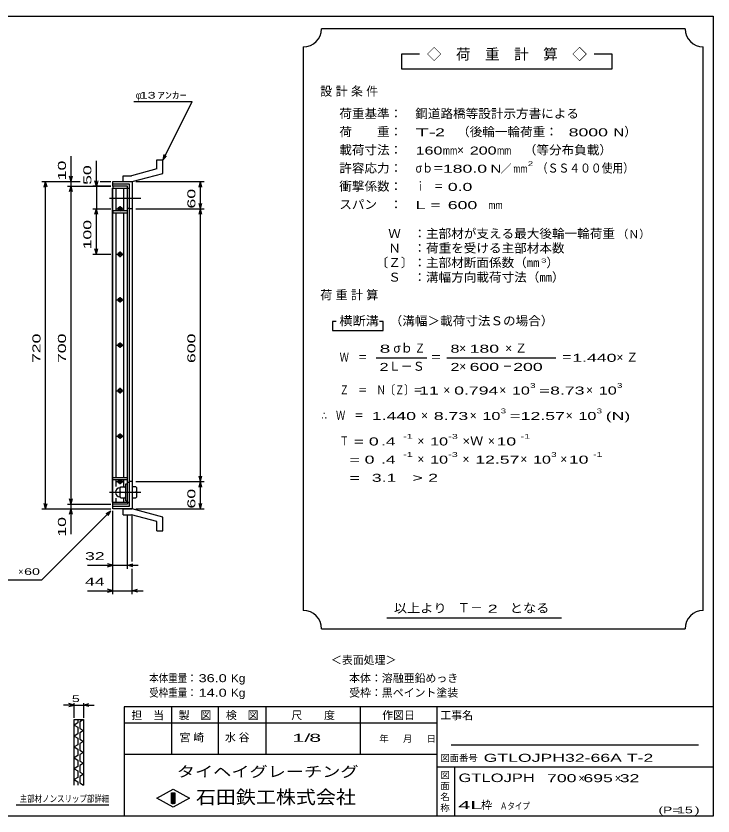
# Model space of a CAD drawing. Units: millimetres, scale not verified. Extents: x -1456 to 1385, y -1026 to 843.
# Drawn here: x -149 to 1385, y -917 to 843 of the extents above; entities that cross this region are included whole.
import ezdxf
from ezdxf.enums import TextEntityAlignment as Align

# ---------------------------------------------------------------- set-up
doc = ezdxf.new("R2010")
doc.units = ezdxf.units.MM
doc.header["$LTSCALE"] = 8
doc.linetypes.add('CHAIN', pattern=[18.5, 12, -1.5, 3.5, -1.5])
for name, color, linetype, lineweight in [('0_2', 150, 'Continuous', 25), ('16', 3, 'Continuous', 25), ('19', 6, 'Continuous', 25), ('22', 4, 'Continuous', 25), ('24', 2, 'Continuous', 25), ('32', 4, 'Continuous', 25)]:
    doc.layers.add(name, color=color, linetype=linetype, lineweight=lineweight)
doc.styles.add('ベクトル', font='')
doc.styles.get('ベクトル').set_extended_font_data('ベクトル')

msp = doc.modelspace()

# ---------------------------------------------------------------- linework, layer by layer
at = {"layer": '0_2'}
for p, q in [((-1383.2, 842.8), (1384.8, 842.8)), ((1384.8, 842.8), (1384.8, -917.2)), ((1384.8, -677.2), (88.8, -677.2)), ((88.8, -677.2), (88.8, -917.2)), ((192.8, -677.2), (192.8, -781.2)), ((296.8, -781.2), (296.8, -677.2)), ((400.8, -677.2), (400.8, -781.2)), ((608.8, -781.2), (608.8, -677.2)), ((776.8, -677.2), (776.8, -917.2)), ((776.8, -713.2), (88.8, -713.2)), ((1352.8, -761.2), (808.8, -761.2)), ((88.8, -781.2), (776.8, -781.2)), ((776.8, -809.2), (1384.8, -809.2)), ((816.8, -917.2), (816.8, -809.2)), ((160.8, -878), (196.8, -858)), ((196.8, -858), (232.8, -878)), ((196.8, -898), (160.8, -878)), ((192.8, -866), (200.8, -866)), ((192.8, -890), (192.8, -866)), ((192.8, -866), (194.4, -866)), ((194.4, -866), (194.4, -890)), ((196, -890), (196, -866)), ((196, -866), (197.6, -866)), ((232.8, -878), (196.8, -898)), ((197.6, -866), (197.6, -890)), ((199.2, -890), (199.2, -866)), ((199.2, -866), (200.8, -866)), ((200.8, -866), (200.8, -890)), ((200.8, -866), (200.8, -890)), ((200.8, -890), (192.8, -890)), ((194.4, -890), (196, -890)), ((197.6, -890), (199.2, -890)), ((1384.8, -917.2), (-1383.2, -917.2))]:
    msp.add_line(p, q, dxfattribs=at)
at = {"layer": '16'}
for p, q in [((63.3, -227), (63.3, 464)), ((63.3, 464), (64, 464)), ((96, 468.5), (64, 468.5)), ((64, 468.5), (64, 464)), ((64, 464), (96, 464)), ((64, -227), (64, 464)), ((64, 464), (96, 464)), ((71.5, 414), (71.5, 464)), ((88.5, 414), (88.5, 464)), ((96, 464), (96, 468.5)), ((96, -227), (96, 464)), ((96, 464), (100.5, 464)), ((100.5, 420), (100.5, 464)), ((80, 414), (80, 424.5)), ((64, 414), (64, 409.5)), ((96, 414), (64, 414)), ((64, 409.5), (96, 409.5)), ((71.5, -172.5), (71.5, 409.5)), ((72, 418.5), (88, 418.5)), ((78, 421.5), (82, 421.5)), ((78, 415.5), (82, 415.5)), ((88.5, -172.5), (88.5, 409.5)), ((96, 420), (100.5, 420)), ((96, 409.5), (96, 414)), ((72, 318.5), (88, 318.5)), ((78, 321.5), (82, 321.5)), ((80, 312.5), (80, 324.5)), ((78, 315.5), (82, 315.5)), ((72, 218.5), (88, 218.5)), ((78, 221.5), (82, 221.5)), ((78, 215.5), (82, 215.5)), ((80, 212.5), (80, 224.5)), ((80, 112.5), (80, 124.5)), ((72, 118.5), (88, 118.5)), ((78, 121.5), (82, 121.5)), ((78, 115.5), (82, 115.5)), ((72, 18.5), (88, 18.5)), ((78, 21.5), (82, 21.5)), ((80, 12.5), (80, 24.5)), ((78, 15.5), (82, 15.5)), ((72, -81.5), (88, -81.5)), ((78, -78.5), (82, -78.5)), ((78, -84.5), (82, -84.5)), ((80, -87.5), (80, -75.5)), ((64, -177), (64, -172.5)), ((64, -172.5), (96, -172.5)), ((96, -177), (96, -172.5)), ((64, -177), (96, -177)), ((71.5, -192), (71.5, -177)), ((72, -181.5), (88, -181.5)), ((78, -178.5), (82, -178.5)), ((78, -184.5), (82, -184.5)), ((80, -187.5), (80, -177)), ((80, -195), (82, -193)), ((82, -193), (91, -193)), ((88.5, -192), (88.5, -177)), ((93, -195), (91, -193)), ((93, -223.5), (93, -186.5)), ((93, -186.5), (96, -186.5)), ((96, -183), (100.5, -183)), ((96, -223.5), (96, -186.5)), ((100.5, -227), (100.5, -183)), ((80, -215), (80, -195)), ((82, -205), (80, -203)), ((80, -207), (82, -205)), ((82, -205), (91, -205)), ((93, -203), (91, -205)), ((93, -207), (91, -205)), ((63.3, -227), (64, -227)), ((64, -227), (96, -227)), ((64, -231.5), (64, -227)), ((64, -227), (96, -227)), ((71.5, -227), (71.5, -218)), ((82, -217), (80, -215)), ((82, -217), (91, -217)), ((88.5, -227), (88.5, -218)), ((91, -217), (93, -215)), ((93, -223.5), (96, -223.5)), ((96, -227), (96, -231.5)), ((96, -227), (100.5, -227)), ((96, -231.5), (64, -231.5))]:
    msp.add_line(p, q, dxfattribs=at)
at = {"layer": '16', "linetype": 'CHAIN'}
for p, q in [((56.4, 442), (125.4, 442)), ((56.4, -205), (125.4, -205))]:
    msp.add_line(p, q, dxfattribs=at)
at = {"layer": '16'}
for centre, radius, start, end in [((80, 418.5), 4, 46.6, 133.4), ((78, 418.5), 3, 90, 270), ((80, 418.5), 4, 226.6, 313.4), ((82, 418.5), 3, 270, 90), ((78, 318.5), 3, 90, 270), ((80, 318.5), 4, 46.6, 133.4), ((82, 318.5), 3, 270, 90), ((80, 318.5), 4, 226.6, 313.4), ((78, 218.5), 3, 90, 270), ((80, 218.5), 4, 46.6, 133.4), ((80, 218.5), 4, 226.6, 313.4), ((82, 218.5), 3, 270, 90), ((78, 118.5), 3, 90, 270), ((80, 118.5), 4, 46.6, 133.4), ((80, 118.5), 4, 226.6, 313.4), ((82, 118.5), 3, 270, 90), ((78, 18.5), 3, 90, 270), ((80, 18.5), 4, 46.6, 133.4), ((82, 18.5), 3, 270, 90), ((80, 18.5), 4, 226.6, 313.4), ((78, -81.5), 3, 90, 270), ((80, -81.5), 4, 46.6, 133.4), ((80, -81.5), 4, 226.6, 313.4), ((82, -81.5), 3, 270, 90), ((78, -181.5), 3, 90, 270), ((80, -181.5), 4, 46.6, 133.4), ((80, -181.5), 4, 226.6, 313.4), ((82, -181.5), 3, 270, 90), ((80, -205), 10, 90, 270)]:
    msp.add_arc(centre, radius, start, end, dxfattribs=at)
at = {"layer": '19'}
for p, q in [((161.1, 526.6), (174.1, 526.6)), ((161.1, 506.6), (161.1, 526.6)), ((174.1, 496.6), (174.1, 526.6)), ((161.1, 506.6), (104.8, 491.5)), ((106.5, 478.5), (174.1, 496.6)), ((64, 468.5), (64, 478.5)), ((64, 478.5), (106.5, 478.5)), ((86.5, 491.5), (104.8, 491.5)), ((86.5, 478.5), (86.5, 491.5)), ((86.5, 478.5), (106.5, 478.5)), ((106.5, 478.5), (106.5, -241.5)), ((100.5, 472.5), (64, 472.5)), ((100.5, -235.5), (100.5, 472.5)), ((106.5, 418.5), (100.5, 418.5)), ((106.5, -181.5), (100.5, -181.5)), ((114.5, -193), (106.5, -193)), ((106.5, -193), (106.5, -217)), ((116.5, -195), (114.5, -193)), ((106.5, -205), (114.5, -205)), ((116.5, -203), (114.5, -205)), ((114.5, -205), (116.5, -207)), ((116.5, -215), (116.5, -195)), ((106.5, -217), (114.5, -217)), ((114.5, -217), (116.5, -215)), ((64, -241.5), (64, -231.5)), ((64, -235.5), (100.5, -235.5)), ((106.5, -241.5), (64, -241.5)), ((86.5, -241.5), (106.5, -241.5)), ((86.5, -254.5), (86.5, -241.5)), ((174.1, -259.6), (106.5, -241.5)), ((86.5, -254.5), (104.8, -254.5)), ((161.1, -269.6), (104.8, -254.5)), ((174.1, -289.6), (174.1, -259.6)), ((161.1, -289.6), (161.1, -269.6)), ((161.1, -289.6), (174.1, -289.6))]:
    msp.add_line(p, q, dxfattribs=at)
at = {"layer": '22'}
for p, q in [((110.5, 654.5), (238.5, 654.5)), ((174.5, 526.5), (238.5, 654.5)), ((-28, 478.5), (-28, 534.5)), ((174.5, 526.5), (176.9, 538.2)), ((174.5, 526.5), (182.5, 535.3)), ((28, 468.5), (28, 524.5)), ((-92, 478.5), (-8, 478.5)), ((-87.2, 466.5), (-84, 478.5)), ((-80.8, 466.5), (-84, 478.5)), ((-84, -241.5), (-84, 478.5)), ((-36, 478.5), (-8, 478.5)), ((-28, 478.5), (-31.2, 490.5)), ((-28, 478.5), (-24.8, 490.5)), ((-28, 468.5), (-28, 478.5)), ((28, 468.5), (24.8, 480.5)), ((31.2, 480.5), (28, 468.5)), ((36, 478.5), (60, 478.5)), ((36, 478.5), (60, 478.5)), ((114.5, 478.5), (264.9, 478.5)), ((253.7, 466.5), (256.9, 478.5)), ((260.1, 466.5), (256.9, 478.5)), ((256.9, 418.5), (256.9, 478.5)), ((-36, 468.5), (60, 468.5)), ((-31.2, 456.5), (-28, 468.5)), ((-24.8, 456.5), (-28, 468.5)), ((-28, -231.5), (-28, 468.5)), ((60, 468.5), (20, 468.5)), ((28, 468.5), (28, 418.5)), ((256.9, 418.5), (253.7, 430.5)), ((256.9, 418.5), (260.1, 430.5)), ((20, 418.5), (60, 418.5)), ((24.8, 406.5), (28, 418.5)), ((31.2, 406.5), (28, 418.5)), ((28, 318.5), (28, 418.5)), ((114.5, 418.5), (264.9, 418.5)), ((253.7, 406.5), (256.9, 418.5)), ((260.1, 406.5), (256.9, 418.5)), ((256.9, -181.5), (256.9, 418.5)), ((20, 318.5), (60, 318.5)), ((28, 318.5), (24.8, 330.5)), ((28, 318.5), (31.2, 330.5)), ((256.9, -181.5), (253.7, -169.5)), ((256.9, -181.5), (260.1, -169.5)), ((114.5, -181.5), (264.9, -181.5)), ((253.7, -193.5), (256.9, -181.5)), ((260.1, -193.5), (256.9, -181.5)), ((256.9, -241.5), (256.9, -181.5)), ((-28, -231.5), (-31.2, -219.5)), ((-28, -231.5), (-24.8, -219.5)), ((-92, -241.5), (60, -241.5)), ((-92, -397.5), (60, -245.5)), ((-84, -241.5), (-87.2, -229.5)), ((-84, -241.5), (-80.8, -229.5)), ((-36, -231.5), (60, -231.5)), ((-36, -241.5), (60, -241.5)), ((-31.2, -253.5), (-28, -241.5)), ((-28, -241.5), (-28, -231.5)), ((-24.8, -253.5), (-28, -241.5)), ((-28, -297.5), (-28, -241.5)), ((49.6, -251.9), (60, -245.5)), ((53.6, -255.9), (60, -245.5)), ((64, -373.5), (64, -245.5)), ((64, -429.5), (64, -245.5)), ((114.5, -241.5), (264.9, -241.5)), ((256.9, -241.5), (253.7, -229.5)), ((256.9, -241.5), (260.1, -229.5)), ((96, -373.5), (96, -256.9)), ((106.5, -357.5), (106.5, -256.9)), ((8, -365.5), (64, -365.5)), ((64, -365.5), (52, -362.3)), ((52, -368.7), (64, -365.5)), ((64, -365.5), (96, -365.5)), ((96, -365.5), (108, -362.3)), ((108, -368.7), (96, -365.5)), ((96, -365.5), (120, -365.5)), ((106.5, -429.5), (106.5, -373.5)), ((-252, -397.5), (-92, -397.5)), ((8, -421.5), (64, -421.5)), ((64, -421.5), (52, -418.3)), ((52, -424.7), (64, -421.5)), ((64, -421.5), (106.5, -421.5)), ((106.5, -421.5), (118.5, -418.3)), ((118.5, -424.7), (106.5, -421.5)), ((106.5, -421.5), (130.5, -421.5))]:
    msp.add_line(p, q, dxfattribs=at)
at = {"layer": '24', "color": 4}
for p, q in [((1323.2, 814.8), (523.2, 814.8)), ((483.2, 774.8), (483.2, -465.2)), ((1363.2, -465.2), (1363.2, 774.8)), ((739.2, 758.8), (699.2, 758.8)), ((699.2, 758.8), (699.2, 726.8)), ((1163.2, 758.8), (1123.2, 758.8)), ((1163.2, 726.8), (1163.2, 758.8)), ((699.2, 726.8), (1163.2, 726.8)), ((555.2, 170.8), (547.2, 170.8)), ((547.2, 170.8), (547.2, 150.8)), ((659.2, 170.8), (651.2, 170.8)), ((659.2, 150.8), (659.2, 170.8)), ((547.2, 150.8), (659.2, 150.8)), ((643.2, 90.8), (755.2, 90.8)), ((799.2, 90.8), (1039.2, 90.8)), ((667.2, -481.2), (1051.2, -481.2)), ((523.2, -505.2), (1323.2, -505.2))]:
    msp.add_line(p, q, dxfattribs=at)
for centre, start, end in [((483.2, 814.8), 270, 0), ((1363.2, 814.8), 180, 270), ((483.2, -505.2), 0, 90), ((1363.2, -505.2), 90, 180)]:
    msp.add_arc(centre, 40, start, end, dxfattribs=at)
at = {"layer": '32'}
for p, q in [((-20.8, -673.2), (-44.8, -673.2)), ((-20.8, -673.2), (-32.8, -670)), ((-32.8, -676.4), (-20.8, -673.2)), ((-20.8, -701.2), (-20.8, -669.2)), ((-20.8, -673.2), (-0.8, -673.2)), ((-0.8, -669.2), (-0.8, -701.2)), ((-0.8, -673.2), (11.2, -670)), ((11.2, -676.4), (-0.8, -673.2)), ((-0.8, -673.2), (23.2, -673.2)), ((-20.8, -705.2), (-0.8, -705.2)), ((-20.8, -849.2), (-20.8, -705.2)), ((-12.8, -712.4), (-20.8, -717.2)), ((-20.8, -717.2), (-12.8, -722)), ((-12.8, -705.2), (-12.8, -712.4)), ((-0.8, -705.2), (-8.8, -710)), ((-8.8, -710), (-8.8, -724.4)), ((-0.8, -705.2), (-0.8, -849.2)), ((-12.8, -736.4), (-20.8, -741.2)), ((-12.8, -722), (-12.8, -736.4)), ((-8.8, -724.4), (-0.8, -729.2)), ((-0.8, -729.2), (-8.8, -734)), ((-8.8, -734), (-8.8, -748.4)), ((-20.8, -741.2), (-12.8, -746)), ((-12.8, -746), (-12.8, -760.4)), ((-8.8, -748.4), (-0.8, -753.2)), ((-0.8, -753.2), (-8.8, -758)), ((-12.8, -760.4), (-20.8, -765.2)), ((-20.8, -765.2), (-12.8, -770)), ((-12.8, -770), (-12.8, -784.4)), ((-8.8, -758), (-8.8, -772.4)), ((-8.8, -772.4), (-0.8, -777.2)), ((-12.8, -784.4), (-20.8, -789.2)), ((-20.8, -789.2), (-12.8, -794)), ((-0.8, -777.2), (-8.8, -782)), ((-8.8, -782), (-8.8, -796.4)), ((-12.8, -808.4), (-20.8, -813.2)), ((-12.8, -794), (-12.8, -808.4)), ((-8.8, -796.4), (-0.8, -801.2)), ((-0.8, -801.2), (-8.8, -806)), ((-8.8, -806), (-8.8, -820.4)), ((-20.8, -813.2), (-12.8, -818)), ((-12.8, -818), (-12.8, -832.4)), ((-8.8, -820.4), (-0.8, -825.2)), ((-0.8, -825.2), (-8.8, -830)), ((-12.8, -832.4), (-20.8, -837.2)), ((-20.8, -837.2), (-12.8, -842)), ((-12.8, -842), (-12.8, -849.2)), ((-8.8, -830), (-8.8, -844.4)), ((-8.8, -844.4), (-0.8, -849.2)), ((55.2, -893.2), (-148.8, -893.2))]:
    msp.add_line(p, q, dxfattribs=at)

# ---------------------------------------------------------------- texts
at = {"layer": '0_2', "style": 'ベクトル'}
for s, height, p in [('担\u3000当', 17.6, (104.8, -695.6)), ('製\u3000図', 17.6, (208.8, -695.6)), ('検\u3000図', 17.6, (312.8, -695.6)), ('尺\u3000\u3000度', 17.6, (456.8, -695.6)), ('作図日', 17.6, (656.8, -695.6)), ('工事名', 17.6, (784.8, -695.6)), ('年', 14.7, (650.4, -747.2)), ('月', 14.7, (702.4, -747.2)), ('日', 14.7, (754.4, -747.2)), ('図面番号', 14.66, (784.8, -789.6)), ('図', 14.7, (784.8, -827.2)), ('面', 14.7, (784.8, -851.2)), ('名', 14.7, (784.8, -875.2)), ('称', 14.7, (784.8, -899.2))]:
    msp.add_text(s, height=height, dxfattribs=at).set_placement(p, align=Align.MIDDLE_LEFT)
at = {"layer": '0_2', "color": 222, "style": 'ベクトル'}
for s, height, width, p in [('タイヘイグレーチング', 23.46, 1.25, (204.8, -819.6)), ('石田鉄工株式会社', 29.33, 1.1, (246.8, -875.6))]:
    msp.add_text(s, height=height, dxfattribs=dict(at, width=width)).set_placement(p, align=Align.MIDDLE_LEFT)
at = {"layer": '22', "color": 2, "style": 'ベクトル'}
for s, height, p in [('φ', 14.7, (114.5, 668.5)), ('×', 14.7, (-144, -379.5)), ('＜表面処理＞', 17.6, (544, -574)), ('本体：', 17.6, (584, -614)), ('溶融亜鉛めっき', 17.6, (656, -614)), ('受枠：', 17.6, (584, -646)), ('黒ペイント塗装', 17.6, (656, -646)), ('×', 17.6, (1088.8, -834)), ('×', 17.6, (1168.8, -834)), ('枠', 17.6, (874.4, -893.2))]:
    msp.add_text(s, height=height, dxfattribs=at).set_placement(p, align=Align.MIDDLE_LEFT)
for s, height, width, p in [(' 13 ', 14.66, 1.6, (114.5, 668.5)), ('ｱﾝｶｰ', 14.66, 1.6, (162.5, 668.5)), (' 32 ', 17.6, 1.65, (-8, -345.5)), (' 60 ', 14.66, 1.6, (-140, -379.5)), (' 44 ', 17.6, 1.65, (-8, -401.5)), ('本体重量：', 17.6, 0.85, (144, -614)), (' 36.0', 17.6, 1.35, (244, -614)), ('Kg', 17.6, 1.1, (324, -614)), ('受枠重量：', 17.6, 0.85, (144, -646)), (' 14.0', 17.6, 1.35, (244, -646)), ('Kg', 17.6, 1.1, (324, -646)), ('1/', 17.6, 2, (459.2, -745.2)), (' 8 ', 17.6, 2, (483.2, -745.2)), ('GTLOJPH32-66A T-2               ', 17.6, 1.65, (880, -789.2)), ('GTLOJPH', 18.77, 1.45, (824.8, -833.2)), (' 700 ', 17.6, 1.65, (1008.8, -834)), (' 695 ', 17.6, 1.65, (1088.8, -834)), (' 32 ', 17.6, 1.65, (1168.8, -834)), ('4L', 17.6, 2.05, (824, -893.2)), ('Ａタイプ', 14.66, 0.8, (916, -895.2)), ('(P=', 14.66, 1.55, (1264.8, -904)), (' 15 ', 14.66, 1.6, (1296.8, -904)), (')', 14.7, 1.6, (1344.8, -904))]:
    msp.add_text(s, height=height, dxfattribs=dict(at, width=width)).set_placement(p, align=Align.MIDDLE_LEFT)
at = {"layer": '22', "color": 2, "style": 'ベクトル', "width": 1.65}
for s, p in [(' 10 ', (-48, 470.5)), (' 50 ', (8, 460.5)), (' 60 ', (236.9, 408.5)), (' 100 ', (8, 318.5)), (' 720 ', (-104, 68.5)), (' 700 ', (-48, 68.5)), (' 600 ', (236.9, 68.5)), (' 60 ', (236.9, -251.5)), (' 10 ', (-48, -313.5))]:
    msp.add_text(s, height=17.6, rotation=90, dxfattribs=at).set_placement(p, align=Align.MIDDLE_LEFT)
at = {"layer": '22', "color": 2, "char_height": 17.6, "attachment_point": 4, "style": 'ベクトル'}
for s, insert in [('\\T1.25;宮崎\u3000', (210.8, -745.2)), ('\\T1.25;水谷\u3000', (310.8, -745.2))]:
    msp.add_mtext(s, dxfattribs=dict(at, insert=insert))
at = {"layer": '24', "style": 'ベクトル'}
for s, height, p in [('◇\u3000荷\u3000重\u3000計\u3000算\u3000◇', 23.46, (755.2, 758.8)), ('）', 19.4, (1189.6, 588)), ('×', 19.4, (821.6, 548)), ('／', 17.6, (917.2, 506.8)), ('（Ｎ）', 17.6, (1174.4, 362.8)), ('）', 19.4, (1018.4, 300)), ('σｂ', 19.35, (681.6, 112)), ('×', 19.4, (826.4, 112)), ('Ｌ－Ｓ', 19.35, (671.2, 72)), ('×', 19.4, (826.4, 72)), ('×', 19.4, (791.2, 20)), ('×', 19.4, (914.4, 20)), ('×', 19.4, (1105.6, 20)), ('×', 19.4, (742.4, -36)), ('×', 19.4, (849.6, -36)), ('×', 19.4, (1060.8, -36)), ('×', 19.4, (734.4, -92)), ('×', 19.4, (889.6, -92)), ('×', 19.4, (734.4, -132)), ('×', 19.4, (833.6, -132)), ('×', 19.4, (960.8, -132)), ('×', 19.4, (1048.8, -132)), ('Ｔ－', 20.53, (822.4, -459.2))]:
    msp.add_text(s, height=height, dxfattribs=at).set_placement(p, align=Align.MIDDLE_LEFT)
for s, height, width, p in [('荷重基準：\u3000', 19.35, 1.05, (562.4, 628)), ('鋼道路橋等設計示方書による', 19.35, 1.05, (729.6, 628)), ('荷\u3000\u3000重：\u3000', 19.35, 1.05, (562.4, 588)), ('（後輪一輪荷重：', 19.35, 1.05, (821.6, 588)), ('T-', 17.6, 2, (730.4, 586.8)), (' 2 ', 17.6, 1.65, (762.4, 586.8)), ('  8000', 17.6, 1.65, (1045.6, 586.8)), ('N', 17.6, 1.4, (1165.6, 586.8)), ('載荷寸法：\u3000', 19.35, 1.05, (562.4, 548)), ('160', 17.6, 1.5, (730.4, 546.8)), ('mm', 17.6, 0.8, (790.4, 546.8)), ('200', 17.6, 1.5, (849.6, 546.8)), ('mm', 17.6, 0.8, (909.6, 546.8)), ('\u3000（等分布負載）', 19.35, 1.05, (940.8, 548)), ('許容応力：\u3000', 19.35, 1.05, (562.4, 508)), ('σｂ＝', 19.35, 0.9, (730.4, 508)), ('180.0', 17.6, 1.65, (790.4, 506.8)), ('N', 17.6, 1.4, (895.2, 506.8)), ('mm', 17.6, 0.8, (945.2, 506.8)), ('2', 10.6, 1.5, (977.2, 518)), ('（ＳＳ４００使用）', 19.35, 0.9, (997.2, 508)), ('衝撃係数：\u3000', 19.35, 1.05, (562.4, 468)), ('ｉ\u3000＝', 19.35, 0.75, (730.4, 468)), (' 0.0', 17.6, 1.65, (790.4, 466.8)), ('スパン\u3000：\u3000', 19.35, 1.05, (562.4, 428)), ('L =', 17.6, 1.65, (730.4, 426.8)), (' 600 ', 17.6, 1.65, (790.4, 426.8)), ('mm', 17.6, 0.8, (890.4, 426.8)), ('\u3000Ｗ\u3000：主部材が支える最大後輪一輪荷重', 19.35, 1.05, (642.4, 364)), ('\u3000Ｎ\u3000：荷重を受ける主部材本数', 19.35, 1.05, (642.4, 332)), ('〔Ｚ〕：主部材断面係数（㎜', 19.35, 1.05, (642.4, 300)), ('3', 8.8, 1.8, (1006.4, 304.8)), ('\u3000Ｓ\u3000：溝幅方向載荷寸法（㎜）', 19.35, 1.05, (642.4, 268)), ('横断溝', 19.35, 1.1, (562.4, 172)), ('\u3000（溝幅＞載荷寸法Ｓの場合）', 19.35, 1.05, (645.6, 172)), ('8', 17.6, 1.8, (651.2, 110.8)), ('Ｚ', 19.4, 0.9, (728, 112)), ('8', 17.6, 1.5, (807.2, 110.8)), (' 180 ', 17.6, 1.65, (838.4, 110.8)), ('Ｗ\u3000＝', 19.35, 0.75, (563.2, 92)), ('＝', 19.4, 0.9, (763.2, 92)), ('＝', 19.4, 0.9, (1051.2, 92)), ('1.440', 17.6, 1.65, (1075.2, 90.8)), ('2', 17.6, 1.5, (651.2, 70.8)), ('2', 17.6, 1.5, (807.2, 70.8)), (' 600 ', 17.6, 1.65, (838.4, 70.8)), ('－', 19.4, 0.75, (922.4, 72)), (' 200 ', 17.6, 1.65, (934.4, 70.8)), ('3', 10.6, 1.5, (982.4, 30)), ('3', 10.6, 1.5, (1173.6, 30)), ('Ｚ\u3000＝\u3000Ｎ〔Ｚ〕＝', 19.35, 0.75, (563.2, 20)), (' 11 ', 17.6, 1.65, (727.2, 18.8)), ('0.794', 17.6, 1.65, (815.2, 18.8)), ('10', 17.6, 1.5, (942.4, 18.8)), ('=', 17.6, 1.7, (1002.4, 18.8)), ('8.73', 17.6, 1.65, (1026.4, 18.8)), ('10', 17.6, 1.5, (1133.6, 18.8)), ('∴\u3000Ｗ\u3000＝', 19.35, 0.75, (523.2, -36)), (' 1.440', 17.6, 1.65, (623.2, -37.2)), ('8.73', 17.6, 1.65, (770.4, -37.2)), ('10', 17.6, 1.5, (877.6, -37.2)), ('3', 10.6, 1.5, (917.6, -26)), ('=', 17.6, 1.7, (937.6, -37.2)), ('12.57', 17.6, 1.65, (961.6, -37.2)), ('10', 17.6, 1.5, (1088.8, -37.2)), ('3', 10.6, 1.5, (1128.8, -26)), ('(N)', 17.6, 1.65, (1148.8, -37.2)), ('Ｔ', 19.4, 0.75, (563.2, -92)), (' = 0', 17.6, 1.65, (583.2, -93.2)), (' .4 ', 17.6, 1.65, (643.2, -93.2)), ('-1', 10.56, 1.65, (703.2, -82)), ('10', 17.6, 1.5, (762.4, -93.2)), ('-3', 10.56, 1.65, (802.4, -82)), ('×Ｗ', 19.35, 1.1, (833.6, -92)), (' 10 ', 17.6, 1.65, (897.6, -93.2)), ('-1', 10.56, 1.65, (961.6, -82)), ('-1', 10.56, 1.65, (703.2, -122)), ('-3', 10.56, 1.65, (802.4, -122)), ('3', 10.6, 1.5, (1028.8, -122)), ('-1', 10.56, 1.65, (1120.8, -122)), ('  = 0', 17.6, 1.65, (563.2, -133.2)), (' .4 ', 17.6, 1.65, (643.2, -133.2)), ('10', 17.6, 1.5, (762.4, -133.2)), ('12.57', 17.6, 1.65, (861.6, -133.2)), ('10', 17.6, 1.5, (988.8, -133.2)), (' 10 ', 17.6, 1.65, (1056.8, -133.2)), ('  =', 17.6, 1.65, (563.2, -173.2)), (' 3.1', 17.6, 1.65, (623.2, -173.2)), ('>', 17.6, 1.7, (723.2, -173.2)), (' 2 ', 17.6, 1.65, (747.2, -173.2)), ('以上より\u3000', 19.35, 1.1, (682.4, -460)), (' 2 ', 17.6, 1.65, (878.4, -461.2)), ('となる', 19.35, 1.1, (937.6, -460))]:
    msp.add_text(s, height=height, dxfattribs=dict(at, width=width)).set_placement(p, align=Align.MIDDLE_LEFT)
at = {"layer": '24', "char_height": 19.35, "attachment_point": 4, "style": 'ベクトル'}
for s, insert in [('\\T1.28;設計条件', (520.4, 676)), ('\\T1.28;荷重計算', (520.4, 228)), ('\\T1.42;×Ｚ', (927.6, 112)), ('\\T1.42;×Ｚ', (1172.4, 92))]:
    msp.add_mtext(s, dxfattribs=dict(at, insert=insert))
at = {"layer": '32', "color": 2, "style": 'ベクトル'}
for s, width, p in [(' 5 ', 1.6, (-34.8, -659.2)), ('主部材ノンスリップ部詳細', 0.8, (-140.8, -879.2))]:
    msp.add_text(s, height=14.66, dxfattribs=dict(at, width=width)).set_placement(p, align=Align.MIDDLE_LEFT)

doc.saveas('drawing.dxf')
